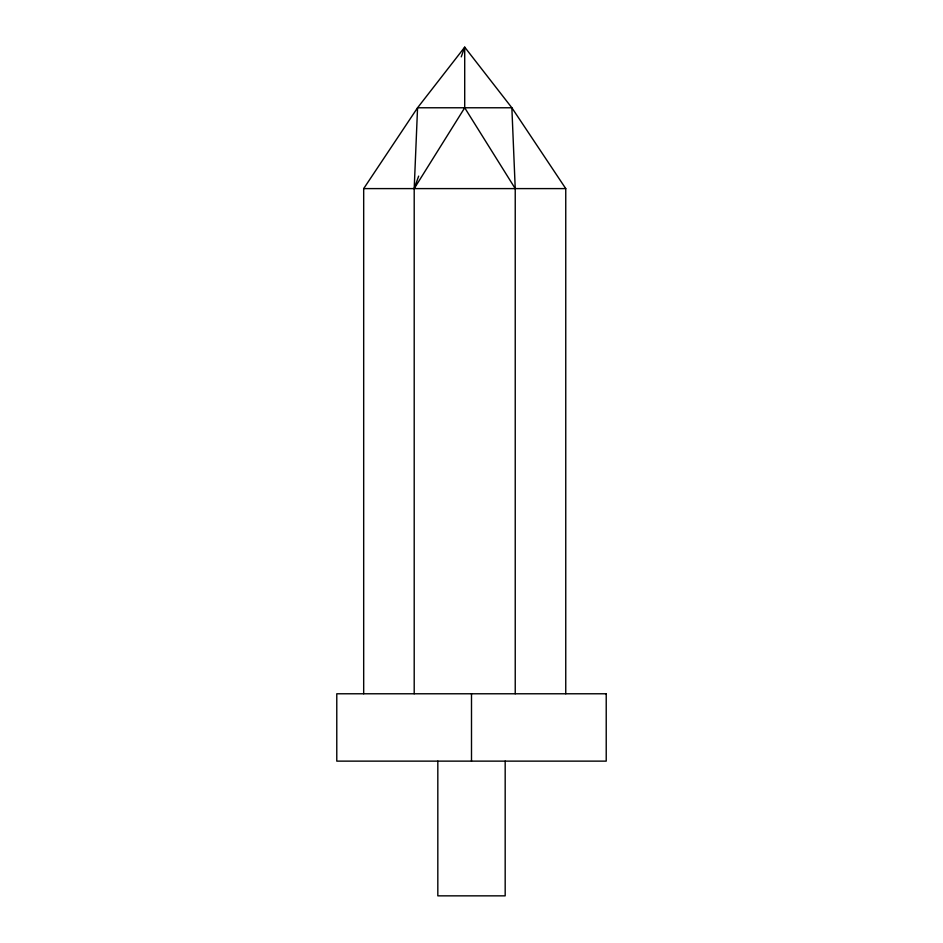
<?xml version="1.0" encoding="UTF-8"?>
<svg xmlns="http://www.w3.org/2000/svg" width="943" height="943" viewBox="0 0 943 943"><rect width="100%" height="100%" fill="white"/><g stroke="black" fill="none" stroke-linecap="round" stroke-linejoin="round"><path stroke-width="1.41" d="M418.657 176.117L414.201 188.6L414.201 693.777M461.245 56.863L464.71 47.15L511.86 107.773L565.753 188.6L565.753 693.777M464.71 107.773L414.201 188.6L417.56 107.773L464.71 47.15L464.71 107.773L515.232 188.6L515.232 693.777M363.68 693.777L363.68 188.6L417.56 107.773L511.86 107.773L515.232 188.6M363.68 188.6L565.753 188.6M505.177 761.131L505.177 895.85L437.823 895.85L437.823 761.131M471.5 693.777L471.5 761.131M606.219 693.777L336.781 693.777L336.781 761.131L606.219 761.131L606.219 693.777"/></g></svg>
